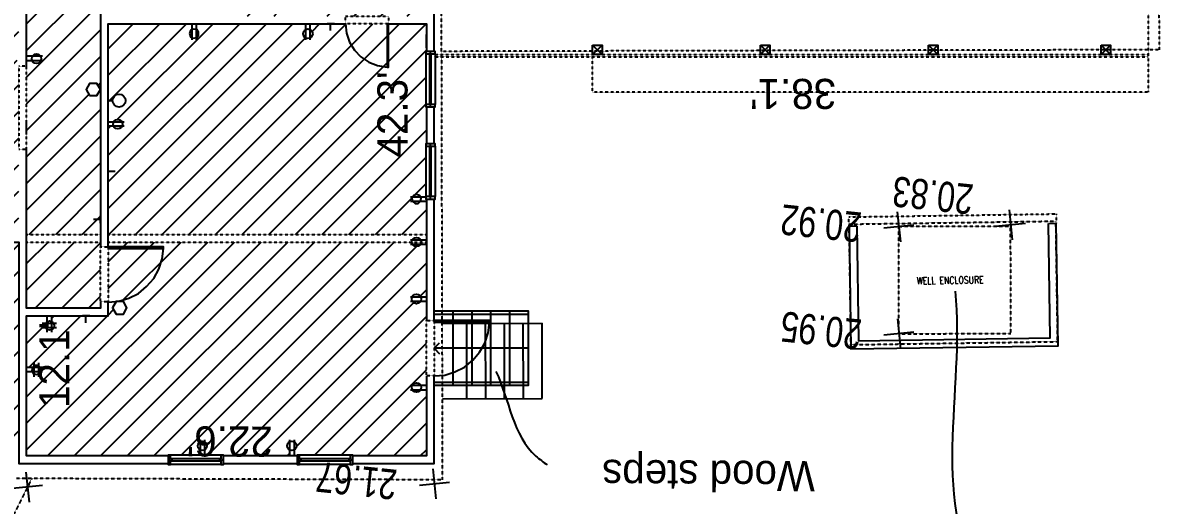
# Model space of a CAD drawing. Header units: inches. Extents: x -625442 to 34963, y -27993 to 66986.
# Drawn here: x 2734 to 3458, y 12815 to 13123 of the extents above; entities that cross this region are included whole.
import ezdxf
from ezdxf.enums import TextEntityAlignment as Align

# ---------------------------------------------------------------- set-up
doc = ezdxf.new("R2010")
doc.units = ezdxf.units.IN
doc.header["$LTSCALE"] = 0.5
doc.header["$MEASUREMENT"] = 0
doc.linetypes.add('DASHED2', pattern=[0.375, 0.25, -0.125])
doc.linetypes.add('HIDDEN2', pattern=[0.1875, 0.125, -0.0625])
for name, color, linetype in [('0-TEXT', 30, 'Continuous'), ('A-ANNO-TEXT', 30, 'Continuous'), ('BUILDING', 253, 'DASHED2'), ('BUILDING OH', 80, 'HIDDEN2'), ('EDGE OF CONCRETE', 253, 'DASHED2'), ('EDGE OF PAVEMENT', 253, 'DASHED2'), ('P-ABOVE', 201, 'HIDDEN2'), ('P-BELOW-LIGHT', 143, 'Continuous'), ('P-BELOW-MED', 145, 'Continuous'), ('P-DOOR', 51, 'Continuous'), ('P-FURNITURE', 201, 'Continuous'), ('P-RAILING', 60, 'Continuous'), ('P-WALL', 90, 'Continuous'), ('P-WINDOW', 213, 'Continuous'), ('SPOT ELEVATION TEXT', 252, 'Continuous'), ('TEXT', 7, 'Continuous'), ('WOOD DECK', 37, 'Continuous')]:
    doc.layers.add(name, color=color, linetype=linetype)
doc.styles.add('BLDG', font='IC-Romans.shx', dxfattribs={"width": 0.8})
doc.styles.add('sapa notes', font='romans.shx', dxfattribs={"width": 0.8})
doc.styles.add('TXT', font='IC-Romans.shx')
doc.dimstyles.new('20 SCALE', dxfattribs={"dimtxt": 1.6, "dimasz": 2, "dimexe": 0.18, "dimexo": 0.0625, "dimgap": 0.04, "dimtad": 0, "dimdec": 1, "dimzin": 0, "dimdsep": 46, "dimtxsty": 'BLDG', "dimcen": 0.09, "dimaunit": 1, "dimadec": 4, "dimazin": 0, "dimtfac": 1, "dimtdec": 1, "dimtofl": 0, "dimtmove": 2, "dimatfit": 3, "dimfxl": 1, "dimtolj": 1, "dimtzin": 0, "dimarcsym": 0})

# ---------------------------------------------------------------- blocks, each defined once
blk = doc.blocks.new('SPT10')
at = {"color": 0, "linetype": 'Continuous'}
for p, q in [((-0.354, -0.354), (0.354, 0.354)), ((0.354, -0.354), (-0.354, 0.354))]:
    blk.add_line(p, q, dxfattribs=at)

msp = doc.modelspace()

# ---------------------------------------------------------------- hatches: boundary and pattern name
at = {"layer": 'P-FURNITURE'}
h = msp.add_hatch(dxfattribs=at)
h.set_pattern_fill('ANSI31', color=256, scale=96)
h.paths.add_polyline_path([(2723.16763, 13102.72532), (2724.92841, 13103.31224), (2726.88482, 13102.72532), (2727.42826, 13101.74711), (2731.18892, 13101.74711), (2731.18892, 13153.39638), (2707.90762, 13153.39638), (2707.90762, 13149.94005), (2709.27711, 13148.11406), (2709.27711, 13146.15765), (2707.90762, 13144.33167), (2707.90762, 13144.55695), (2705.95121, 13144.20124), (2704.19044, 13145.37509), (2703.60352, 13147.13586), (2704.19044, 13149.09227), (2705.16865, 13149.63572), (2705.16865, 13153.39638), (2608.32628, 13153.39638), (2608.32628, 13149.66838, -0.275281251), (2609.85371, 13147.1043, -1), (2604.022, 13147.1043, -0.279241415), (2605.5873, 13149.68853), (2605.5873, 13153.39638), (2594.04447, 13153.39638), (2549.04701, 13153.39638), (2549.04701, 13136.76688), (2500.13672, 13136.76688), (2500.13672, 13153.39638), (2453.9654, 13153.39638), (2453.9654, 13113.28994), (2457.68557, 13113.28994, -0.768550185), (2463.29885, 13111.79512, -0.776925803), (2457.65479, 13110.35532), (2453.9654, 13110.35532), (2453.9654, 13090.20428), (2462.9649, 13085.90018), (2453.9654, 13081.79171), (2453.9654, 13038.9463), (2457.68557, 13038.9463, -0.768550185), (2463.29885, 13037.45148, -0.776925803), (2457.65479, 13036.01168), (2453.9654, 13036.01168), (2453.9654, 13017.23013), (2459.83464, 13016.64321), (2465.50823, 13014.29551), (2470.20362, 13010.77397), (2474.11644, 13006.27423), (2476.46414, 13000.79627), (2477.63798, 12994.92704), (2477.63798, 12993.75319), (2453.9654, 12993.75319), (2453.9654, 12987.88396), (2488.00697, 12987.88396), (2488.00697, 12991.60114), (2486.63748, 12993.16627), (2486.63748, 12995.12268), (2488.00697, 12996.68781), (2489.96338, 12997.07909), (2491.72415, 12995.90525), (2492.31107, 12994.14448), (2491.72415, 12992.18806), (2490.74594, 12991.64462), (2490.74594, 12987.88396), (2513.8316, 12987.88396), (2549.04701, 12987.88396), (2565.48086, 12987.88396), (2565.48086, 12991.60412, -0.268774043), (2563.97001, 12994.21173, -1), (2569.98136, 12994.21173, -0.274405067), (2568.41548, 12991.57334), (2568.41548, 12987.88396), (2607.73935, 12987.88396), (2607.73935, 12988.27524), (2609.30448, 12988.27524), (2623.97757, 12988.27524), (2623.97757, 12989.64473), (2617.13013, 12996.49217), (2623.97757, 13003.33961), (2630.62937, 12996.49217), (2623.97757, 12989.64473), (2623.97757, 12988.27524), (2676.80068, 12988.27524), (2678.36581, 12988.27524), (2678.36581, 12987.88396), (2680.90915, 12987.88396), (2680.90915, 12991.60412, -0.268774043), (2679.39829, 12994.21173, -1), (2685.40964, 12994.21173, -0.274405067), (2683.84376, 12991.57334), (2683.84376, 12987.88396), (2731.18892, 12987.88396), (2731.18892, 13042.2722), (2731.18892, 13095.09531), (2731.18892, 13099.00813), (2727.47174, 13099.00813), (2726.10225, 13097.63865), (2723.9502, 13097.63865), (2722.38507, 13099.00813), (2721.99379, 13100.96455)])
h.paths.add_polyline_path([(2783.22947, 13158.28741), (2776.77331, 13158.87433), (2770.70844, 13161.02638), (2765.23048, 13164.35228), (2760.5351, 13168.85203), (2757.01355, 13174.13434), (2754.66586, 13180.19921), (2753.68766, 13186.45973), (2753.68766, 13187.63358), (2783.22947, 13187.63358), (2783.22947, 13202.30667), (2736.07995, 13202.30667), (2736.07995, 13101.35583), (2739.80011, 13101.35583, -0.768550185), (2745.4134, 13099.86101, -0.776925803), (2739.76933, 13098.42121), (2736.07995, 13098.42121), (2736.07995, 13095.09531), (2736.07995, 13042.2722), (2736.07995, 12987.88396), (2783.22947, 12987.88396), (2783.22947, 13080.22658), (2780.88178, 13076.31376), (2776.18639, 13076.31376), (2774.03434, 13080.22658), (2776.18639, 13084.13941), (2780.88178, 13084.13941), (2783.22947, 13080.22658)])
h.paths.add_polyline_path([(2866.37696, 13184.69896), (2866.37696, 13219.1318), (2788.1205, 13219.1318), (2788.1205, 13187.63358), (2788.1205, 13158.28741), (2788.1205, 13149.67919), (2792.62025, 13149.67919), (2795.16358, 13152.41817), (2818.0536, 13152.41817), (2820.79257, 13149.67919), (2832.53104, 13149.67919), (2835.27002, 13152.41817), (2857.18183, 13152.41817), (2863.63798, 13148.70099), (2866.37696, 13148.70099)])
edge = h.paths.add_edge_path(flags=16)
edge.add_ellipse((2810.52141, 13200.29836), major_axis=(0, -8.55704), ratio=0.864280795, start_angle=242.39798031, end_angle=477.60202131, ccw=False)
edge.add_line((2803.96768, 13204.26373), (2804.94564, 13206.80641))
edge.add_line((2804.94564, 13206.80641), (2805.7282, 13208.95846))
edge.add_line((2805.7282, 13208.95846), (2806.29734, 13211.23502))
edge.add_line((2806.29734, 13211.23502), (2804.16307, 13211.5018))
edge.add_line((2804.16307, 13211.5018), (2803.18487, 13212.08872))
edge.add_line((2803.18487, 13212.08872), (2802.79359, 13213.26257))
edge.add_line((2802.79359, 13213.26257), (2802.79359, 13216.19719))
edge.add_line((2802.79359, 13216.19719), (2803.18487, 13216.97975))
edge.add_line((2803.18487, 13216.97975), (2803.96743, 13217.17539))
edge.add_line((2803.96743, 13217.17539), (2817.07539, 13217.17539))
edge.add_line((2817.07539, 13217.17539), (2817.85795, 13216.97975))
edge.add_line((2817.85795, 13216.97975), (2818.24924, 13216.19719))
edge.add_line((2818.24924, 13216.19719), (2818.24924, 13213.26257))
edge.add_line((2818.24924, 13213.26257), (2817.85795, 13212.08872))
edge.add_line((2817.85795, 13212.08872), (2816.87975, 13211.5018))
edge.add_line((2816.87975, 13211.5018), (2814.74548, 13211.23502))
edge.add_line((2814.74548, 13211.23502), (2815.31462, 13208.95846))
edge.add_line((2815.31462, 13208.95846), (2816.09718, 13206.80641))
edge.add_line((2816.09718, 13206.80641), (2817.07514, 13204.26372))
h.paths.add_polyline_path([(2812.96693, 13194.08974), (2811.79308, 13193.69845), (2810.42359, 13193.50281), (2809.24974, 13193.69845), (2808.0759, 13194.08974), (2806.31513, 13195.65487), (2805.14128, 13197.80692), (2804.75, 13200.74154), (2805.53256, 13203.87179), (2807.09769, 13205.82821), (2809.24974, 13207.00205), (2809.83667, 13207.00205), (2810.42359, 13207.00205), (2811.20615, 13207.00205), (2811.79308, 13207.00205), (2813.94513, 13205.82821), (2815.51026, 13203.87179), (2816.29282, 13200.74154), (2815.90154, 13197.80692), (2814.7277, 13195.65487)], flags=0)
h.paths.add_polyline_path([(2812.96693, 13194.28538), (2811.79308, 13193.8941), (2810.42359, 13193.69845), (2809.24974, 13193.8941), (2808.0759, 13194.28538), (2806.51077, 13195.65487), (2805.53256, 13197.41564), (2805.14128, 13199.76333), (2805.33692, 13202.30667), (2806.31513, 13204.45872), (2807.48897, 13205.63256), (2808.85846, 13206.41513), (2809.0541, 13206.41513), (2809.44538, 13206.61077), (2809.83667, 13206.61077), (2810.42359, 13206.61077), (2811.01051, 13206.61077), (2811.59744, 13206.61077), (2813.35821, 13205.82821), (2814.7277, 13204.45872), (2815.7059, 13202.30667), (2815.90154, 13199.76333), (2815.51026, 13197.41564), (2814.53205, 13195.65487)], flags=0)
h.paths.add_polyline_path([(2813.35821, 13208.1759), (2813.16257, 13208.37154), (2813.35821, 13208.76282), (2813.55385, 13208.37154)], flags=0)
h.paths.add_polyline_path([(2807.68461, 13208.1759), (2807.48897, 13208.37154), (2807.68461, 13208.76282), (2807.88026, 13208.37154)], flags=0)
h.paths.add_polyline_path([(2810.42359, 13213.65385), (2809.56047, 13214.22927), (2809.83667, 13214.43642), (2809.83667, 13214.8277), (2810.42359, 13215.21898), (2811.20615, 13214.8277), (2811.20615, 13214.04513)], flags=0)
h.paths.add_polyline_path([(2990.41345, 13102.92096), (2990.41345, 13104.48609), (2990.80474, 13104.48609), (2990.80474, 13122.09379), (2966.74087, 13122.09379), (2966.74087, 13094.50839), (2965.76267, 13094.50839), (2959.69779, 13095.48659), (2954.21984, 13097.63865), (2949.13317, 13100.96455), (2945.02471, 13105.26865), (2941.89445, 13110.35532), (2939.93804, 13116.02892), (2939.35111, 13122.09379), (2916.85238, 13122.09379), (2916.85238, 13118.37363, -0.268774043), (2918.36324, 13115.76602, -1), (2912.35188, 13115.76602, -0.274405067), (2913.91776, 13118.40441), (2913.91776, 13122.09379), (2844.26951, 13122.09379), (2844.26951, 13118.63746), (2845.639, 13116.81148), (2845.639, 13114.85507), (2844.26951, 13113.02908), (2844.26951, 13113.25437), (2842.3131, 13112.89866), (2840.55233, 13113.87686), (2839.9654, 13115.83327), (2840.55233, 13117.78969), (2841.53053, 13118.33313), (2841.53053, 13122.09379), (2788.1205, 13122.09379), (2788.1205, 13072.98786), (2790.84484, 13072.98786, -1.018689841), (2799.14301, 13073.14153, -0.981653061), (2790.84484, 13072.98786), (2788.1205, 13072.98786), (2788.1205, 13059.48862), (2791.56088, 13059.48862, -0.787554824), (2797.14945, 13058.14122, -0.780748441), (2791.58397, 13056.74965), (2788.1205, 13056.74965), (2788.1205, 12987.88396), (2990.80474, 12987.88396), (2990.80474, 13009.0132), (2987.08755, 13009.0132), (2985.52242, 13007.64372), (2983.56601, 13007.64372), (2982.00088, 13009.0132), (2981.6096, 13010.96961), (2982.78345, 13012.73039), (2984.54422, 13013.31731), (2986.50063, 13012.73039), (2987.04408, 13011.75218), (2990.41345, 13011.75218), (2990.41345, 13011.94782), (2990.41345, 13044.03297), (2990.41345, 13045.5981), (2990.80474, 13045.5981), (2990.80474, 13069.27068), (2990.41345, 13069.27068), (2990.41345, 13070.64017)])
h.paths.add_polyline_path([(2990.80474, 12945.23419), (2987.08457, 12945.23419, -0.768550185), (2981.47129, 12946.72901, -0.776925803), (2987.11535, 12948.1688), (2990.80474, 12948.1688), (2990.80474, 12981.62344), (2987.07674, 12981.62344, -0.775629861), (2981.59687, 12982.99293), (2788.1205, 12982.99293), (2788.1205, 12980.05831), (2823.33591, 12980.05831), (2823.33591, 12978.88447), (2822.55334, 12972.23267), (2820.40129, 12965.77651), (2817.07539, 12959.71163), (2812.57564, 12954.62496), (2807.29333, 12950.32086), (2801.22846, 12947.1906), (2794.7723, 12945.42983), (2793.3409, 12945.26143), (2793.20717, 12945.03855), (2797.90256, 12945.03855), (2800.05461, 12941.12572), (2797.90256, 12937.01726), (2793.20717, 12937.01726), (2790.85947, 12941.12572), (2793.3409, 12945.26143), (2788.1205, 12944.64726), (2788.1205, 12936.03905), (2752.12253, 12936.03905), (2752.12253, 12932.35702, -0.276226178), (2753.66214, 12929.78279, -1), (2747.81842, 12929.78279, -0.258184749), (2749.18791, 12932.25815), (2749.18791, 12936.03905), (2736.07995, 12936.03905), (2736.07995, 12902.9757), (2739.79713, 12902.9757), (2741.36226, 12904.34519), (2743.70996, 12904.34519), (2743.70996, 12904.00281), (2744.8838, 12902.9757), (2745.27509, 12901.01929), (2744.29688, 12899.25851), (2742.34047, 12898.67159), (2740.38406, 12899.25851), (2739.84061, 12900.23672), (2736.07995, 12900.23672), (2736.07995, 12846.82669), (2826.27052, 12846.82669), (2826.27052, 12847.21797), (2827.83565, 12847.21797), (2846.6172, 12847.21797), (2846.6172, 12850.55468, -0.275281251), (2845.08977, 12853.11876, -1), (2850.92148, 12853.11876, -0.279241415), (2849.35618, 12850.53453), (2849.35618, 12847.21797), (2859.9208, 12847.21797), (2861.48593, 12847.21797), (2861.48593, 12846.82669), (2903.54878, 12846.82669), (2903.54878, 12850.54685, -0.268774043), (2902.03792, 12853.15445, -1), (2908.04928, 12853.15445, -0.274405067), (2906.4834, 12850.51607), (2906.4834, 12846.82669), (2908.43981, 12846.82669), (2908.43981, 12847.21797), (2910.00494, 12847.21797), (2942.28573, 12847.21797), (2943.85086, 12847.21797), (2943.85086, 12846.82669), (2990.80474, 12846.82669), (2990.80474, 12888.88953), (2987.08457, 12888.88953, -0.768550185), (2981.47129, 12890.38435, -0.776925803), (2987.11535, 12891.82415), (2990.80474, 12891.82415), (2990.80474, 12897.69339), (2990.80474, 12933.10443)])
h.paths.add_polyline_path([(2783.22947, 12980.05831), (2783.22947, 12982.99293), (2736.07995, 12982.99293), (2736.07995, 12940.93008), (2783.22947, 12940.93008), (2783.22947, 12944.8429)], flags=17)
h.paths.add_polyline_path([(2910.59186, 13219.1318), (2871.26799, 13219.1318), (2871.26799, 13184.69896), (2883.00646, 13184.69896), (2883.00646, 13179.80793), (2871.26799, 13179.80793), (2871.26799, 13126.98482), (2884.76723, 13126.98482), (2885.74544, 13129.18578), (2885.74544, 13129.91944), (2885.54979, 13129.91944), (2885.54979, 13130.11508), (2884.57159, 13129.91944), (2884.57159, 13130.31072), (2885.54979, 13130.11508), (2885.54979, 13130.31072), (2885.94108, 13130.31072), (2886.33236, 13130.31072), (2886.33236, 13130.11508), (2887.31056, 13130.31072), (2887.31056, 13129.91944), (2886.33236, 13130.11508), (2886.33236, 13129.91944), (2886.13672, 13128.74559), (2886.33236, 13128.74559), (2886.91928, 13126.98482), (2889.65826, 13126.98482), (2889.65826, 13133.07332, -9.864532552), (2891.61467, 13133.0497), (2891.61467, 13126.98482), (2894.94057, 13126.98482), (2895.72313, 13129.33251), (2895.72313, 13129.91944), (2895.52749, 13129.91944), (2895.52749, 13130.11508), (2894.54929, 13129.91944), (2894.54929, 13130.31072), (2895.52749, 13130.11508), (2895.52749, 13130.31072), (2895.91878, 13130.31072), (2896.31006, 13130.31072), (2896.31006, 13130.11508), (2897.28826, 13130.31072), (2897.28826, 13129.91944), (2896.31006, 13130.11508), (2896.31006, 13129.91944), (2896.11442, 13129.91944), (2896.11442, 13128.74559), (2896.31006, 13128.74559), (2896.89698, 13126.98482), (2910.59186, 13126.98482)])
h.paths.add_polyline_path([(2990.80474, 13219.1318), (2962.63241, 13219.1318), (2962.63241, 13215.67548), (2964.0019, 13213.84949), (2964.0019, 13211.89308), (2962.63241, 13210.0671), (2962.63241, 13210.29238), (2960.676, 13209.93667), (2958.91523, 13210.91488), (2958.3283, 13212.87129), (2958.91523, 13214.8277), (2959.89343, 13215.37115), (2959.89343, 13219.1318), (2915.48289, 13219.1318), (2915.48289, 13126.98482), (2939.35111, 13126.98482), (2966.74087, 13126.98482), (2990.80474, 13126.98482)])
h.paths.add_polyline_path([(2470.20362, 13010.77397), (2465.50823, 13014.29551), (2459.83464, 13016.64321), (2453.9654, 13017.23013), (2453.9654, 12994.92704), (2477.63798, 12994.92704), (2476.46414, 13000.79627), (2474.11644, 13006.27423)], flags=17)
h.paths.add_polyline_path([(2820.40129, 12965.77651), (2822.55334, 12972.23267), (2823.33591, 12978.88447), (2788.1205, 12978.88447), (2788.1205, 12944.64726), (2793.3409, 12945.26143), (2794.7723, 12945.42983), (2801.22846, 12947.1906), (2807.29333, 12950.32086), (2812.57564, 12954.62496), (2817.07539, 12959.71163)], flags=17)
h.paths.add_polyline_path([(2965.76267, 13122.09379), (2939.35111, 13122.09379), (2939.93804, 13116.02892), (2941.89445, 13110.35532), (2945.02471, 13105.26865), (2949.13317, 13100.96455), (2954.21984, 13097.63865), (2959.69779, 13095.48659), (2965.76267, 13094.50839)], flags=17)
h.paths.add_polyline_path([(2783.22947, 13186.45973), (2753.68766, 13186.45973), (2754.66586, 13180.19921), (2757.01355, 13174.13434), (2760.5351, 13168.85203), (2765.23048, 13164.35228), (2770.70844, 13161.02638), (2776.77331, 13158.87433), (2783.22947, 13158.28741)], flags=17)
h.paths.add_polyline_path([(2731.18892, 12982.99293), (2678.36581, 12982.99293), (2678.36581, 12982.40601), (2676.80068, 12982.40601), (2609.30448, 12982.40601), (2607.73935, 12982.40601), (2607.73935, 12982.99293), (2549.04701, 12982.99293), (2548.46008, 12976.14549), (2546.50367, 12969.68933), (2543.37341, 12963.62446), (2539.06931, 12958.34214), (2533.98264, 12954.03804), (2528.1134, 12950.71214), (2521.65724, 12948.56009), (2515.00545, 12947.58188), (2513.8316, 12947.58188), (2513.8316, 12982.99293), (2379.62177, 12982.99293), (2379.62177, 12982.40601), (2378.05664, 12982.40601), (2345.77585, 12982.40601), (2344.21072, 12982.40601), (2344.21072, 12982.99293), (2277.69272, 12982.99293), (2277.69272, 12982.40601), (2276.12759, 12982.40601), (2244.04244, 12982.40601), (2242.47732, 12982.40601), (2242.47732, 12982.99293), (2220.31563, 12982.99293), (2220.31563, 12981.99293), (2220.31563, 12845.93566), (2420.66495, 12845.93566), (2424.66495, 12845.93566), (2424.66495, 12841.93566), (2522.83961, 12841.93566), (2522.83961, 12845.93566), (2526.83961, 12845.93566), (2731.18892, 12845.93566)])
h.paths.add_polyline_path([(2546.50367, 12969.68933), (2548.46008, 12976.14549), (2549.04701, 12982.99293), (2515.00545, 12982.99293), (2515.00545, 12947.58188), (2521.65724, 12948.56009), (2528.1134, 12950.71214), (2533.98264, 12954.03804), (2539.06931, 12958.34214), (2543.37341, 12963.62446)], flags=17)

# ---------------------------------------------------------------- linework, layer by layer
at = {"layer": 'A-ANNO-TEXT'}
for points in [[(2995.69576, 12915.39891), (2999.21731, 12918.72481)], [(3055.69576, 12915.39891), (2995.69576, 12915.39891), (2999.21731, 12911.87737)]]:
    msp.add_lwpolyline(points, dxfattribs=at)
at = {"layer": 'BUILDING'}
for points in [[(3001.1339, 12831.49608), (2999.98585, 13339.33563)], [(3260.15988, 12994.39386), (3391.83393, 12996.35271)], [(3261.30227, 12917.60236), (3260.15988, 12994.39386)], [(3392.97632, 12919.5612), (3391.83393, 12996.35271)], [(3261.30227, 12917.60236), (3392.97632, 12919.5612)], [(3001.1339, 12831.49608), (2729.72138, 12832.34461)]]:
    msp.add_lwpolyline(points, dxfattribs=at)
at = {"layer": 'BUILDING OH'}
msp.add_lwpolyline([(2999.98585, 13339.33563), (2998.58452, 13452.74535), (3454.67009, 13455.07664), (3457.69594, 13105.54428), (3000.51671, 13104.51076)], dxfattribs=at)
at = {"layer": 'EDGE OF CONCRETE'}
for points in [[(3363.00463, 12992.89849), (3291.79364, 12992.8096)], [(3291.8788, 12924.59269), (3291.79364, 12992.8096)], [(3363.08979, 12924.68158), (3363.00463, 12992.89849)], [(3291.8788, 12924.59269), (3363.08979, 12924.68158)]]:
    msp.add_lwpolyline(points, dxfattribs=at)
at = {"layer": 'EDGE OF PAVEMENT'}
msp.add_lwpolyline([(2739.38974, 12832.31439), (2714.96284, 12783.51617), (2664.73719, 12764.73019, 0.056354148), (2521.1017, 12707.51551), (2421.84117, 12707.12884)], format="xyb", dxfattribs=at)
at = {"layer": 'P-ABOVE'}
for p, q in [((2995.69576, 13100.97291), (3450.69576, 13100.97291)), ((2996.28269, 13102.47291), (3450.69576, 13102.47291))]:
    msp.add_line(p, q, dxfattribs=at)
for points in [[(2989.69576, 13338.47291), (2989.69576, 13474.47291), (3450.69576, 13474.47291), (3450.69576, 13078.47291), (3096.69576, 13078.47291), (3096.69576, 13100.97291)], [(3260.06073, 12992.99311), (3259.97148, 12998.99244), (3391.95688, 13000.95592), (3392.04613, 12994.95659)], [(2736.07995, 12987.88396), (2783.22947, 12987.88396)], [(2736.07995, 12982.99293), (2783.22947, 12982.99293)], [(2788.1205, 12987.88396), (2990.80474, 12987.88396)], [(2788.1205, 12982.99293), (2990.80474, 12982.99293)]]:
    msp.add_lwpolyline(points, dxfattribs=at)
for points in [[(2939.35111, 13122.09379), (2939.35111, 13126.98482), (2966.74087, 13126.98482), (2966.74087, 13122.09379)], [(2736.07995, 13042.2722), (2736.07995, 13095.09531), (2731.18892, 13095.09531), (2731.18892, 13042.2722)], [(2788.1205, 12944.8429), (2783.22947, 12944.8429), (2783.22947, 12980.05831), (2788.1205, 12980.05831)], [(2995.69576, 12897.69339), (2990.80474, 12897.69339), (2990.80474, 12933.10443), (2995.69576, 12933.10443)]]:
    msp.add_lwpolyline(points, close=True, dxfattribs=at)
at = {"layer": 'P-BELOW-LIGHT'}
for points in [[(2841.53053, 13111.92045), (2841.53053, 13122.09379)], [(2844.26951, 13111.92045), (2844.26951, 13122.09379)], [(2913.91776, 13111.92045), (2913.91776, 13122.09379)], [(2916.85238, 13111.92045), (2916.85238, 13122.09379)], [(2932.30803, 13122.09379), (2927.61264, 13122.09379)], [(2929.7647, 13117.78969), (2929.7647, 13122.09379)], [(2990.80474, 13106.83378), (2990.80474, 13115.24635)], [(2746.25329, 13101.35583), (2736.07995, 13101.35583)], [(2746.25329, 13098.42121), (2736.07995, 13098.42121)], [(2990.41345, 13102.92096), (2992.76115, 13102.92096), (2992.76115, 13102.13839), (2993.93499, 13102.13839), (2993.93499, 13102.92096), (2996.28269, 13102.92096), (2996.28269, 13104.48609), (2990.41345, 13104.48609), (2990.41345, 13102.92096), (2990.41345, 13070.64017)], [(2992.76115, 13103.70352), (2993.93499, 13103.70352)], [(2996.28269, 13102.92096), (2996.28269, 13070.64017)], [(2788.1205, 13070.44453), (2788.1205, 13075.33556)], [(2790.85947, 13072.98786), (2788.1205, 13072.98786)], [(2993.93499, 13069.8576), (2992.76115, 13069.8576)], [(2736.07995, 13051.46733), (2736.07995, 13059.8799)], [(2798.29384, 13059.48862), (2788.1205, 13059.48862)], [(2798.29384, 13056.74965), (2788.1205, 13056.74965)], [(2990.41345, 13044.03297), (2992.76115, 13044.03297), (2992.76115, 13043.44605), (2993.93499, 13043.44605), (2993.93499, 13044.03297), (2996.28269, 13044.03297), (2996.28269, 13045.5981), (2990.41345, 13045.5981), (2990.41345, 13044.03297), (2990.41345, 13011.94782)], [(2992.76115, 13044.81553), (2993.93499, 13044.81553)], [(2996.28269, 13044.03297), (2996.28269, 13011.94782)], [(2788.1205, 13025.44706), (2788.1205, 13030.14245)], [(2792.4246, 13027.9904), (2788.1205, 13027.9904)], [(2980.6314, 13011.75218), (2990.80474, 13011.75218)], [(2980.6314, 13009.0132), (2990.80474, 13009.0132)], [(2993.93499, 13011.16526), (2992.76115, 13011.16526)], [(2778.72972, 12997.66602), (2783.22947, 12997.66602)], [(2783.22947, 12995.12268), (2783.22947, 12999.81807)], [(2980.6314, 12984.36242), (2990.80474, 12984.36242)], [(2980.6314, 12981.62344), (2990.80474, 12981.62344)], [(2980.6314, 12948.1688), (2990.80474, 12948.1688)], [(2980.6314, 12945.23419), (2990.80474, 12945.23419)], [(2749.18791, 12925.67007), (2749.18791, 12936.03905)], [(2752.12253, 12925.67007), (2752.12253, 12936.03905)], [(2776.38203, 12936.03905), (2771.68664, 12936.03905)], [(2773.83869, 12931.53931), (2773.83869, 12936.03905)], [(2755.25278, 12931.14802), (2746.05765, 12931.14802)], [(2755.25278, 12928.40905), (2746.05765, 12928.40905)], [(2746.25329, 12902.9757), (2736.07995, 12902.9757)], [(2740.77534, 12906.10596), (2740.77534, 12897.10646)], [(2743.70996, 12906.10596), (2743.70996, 12897.10646)], [(2746.25329, 12900.23672), (2736.07995, 12900.23672)], [(2980.6314, 12891.82415), (2990.80474, 12891.82415)], [(2980.6314, 12888.88953), (2990.80474, 12888.88953)], [(2846.6172, 12857.00003), (2846.6172, 12846.82669)], [(2849.35618, 12857.00003), (2849.35618, 12846.82669)], [(2903.54878, 12857.00003), (2903.54878, 12846.82669)], [(2906.4834, 12857.00003), (2906.4834, 12846.82669)], [(2827.05309, 12843.69643), (2827.05309, 12844.87027)], [(2859.9208, 12847.21797), (2859.9208, 12844.87027), (2859.13824, 12844.87027), (2859.13824, 12843.69643), (2859.9208, 12843.69643), (2859.9208, 12841.34873), (2861.48593, 12841.34873), (2861.48593, 12847.21797), (2859.9208, 12847.21797), (2827.83565, 12847.21797)], [(2860.70337, 12844.87027), (2860.70337, 12843.69643)], [(2909.22237, 12843.69643), (2909.22237, 12844.87027)], [(2942.28573, 12847.21797), (2942.28573, 12844.87027), (2941.50316, 12844.87027), (2941.50316, 12843.69643), (2942.28573, 12843.69643), (2942.28573, 12841.34873), (2943.85086, 12841.34873), (2943.85086, 12847.21797), (2942.28573, 12847.21797), (2910.00494, 12847.21797)], [(2943.06829, 12844.87027), (2943.06829, 12843.69643)], [(2859.9208, 12841.34873), (2827.83565, 12841.34873)], [(2942.28573, 12841.34873), (2910.00494, 12841.34873)]]:
    msp.add_lwpolyline(points, dxfattribs=at)
for points in [[(2839.9654, 13115.83327), (2840.55233, 13113.87686), (2842.3131, 13112.89866), (2844.46515, 13113.28994), (2845.639, 13114.85507), (2845.639, 13116.81148), (2844.46515, 13118.37661), (2842.3131, 13118.76789), (2840.55233, 13117.78969)], [(2776.18639, 13076.31376), (2780.88178, 13076.31376), (2783.22947, 13080.22658), (2780.88178, 13084.13941), (2776.18639, 13084.13941), (2774.03434, 13080.22658)], [(2992.76115, 13070.64017), (2990.41345, 13070.64017), (2990.41345, 13069.27068), (2996.28269, 13069.27068), (2996.28269, 13070.64017), (2993.93499, 13070.64017), (2993.93499, 13071.42273), (2992.76115, 13071.42273)], [(2984.54422, 13013.31731), (2982.78345, 13012.73039), (2981.6096, 13010.96961), (2982.00088, 13009.0132), (2983.56601, 13007.64372), (2985.52242, 13007.64372), (2987.08755, 13009.0132), (2987.47884, 13010.96961), (2986.50063, 13012.73039)], [(2992.76115, 13011.94782), (2990.41345, 13011.94782), (2990.41345, 13010.38269), (2996.28269, 13010.38269), (2996.28269, 13011.94782), (2993.93499, 13011.94782), (2993.93499, 13012.73039), (2992.76115, 13012.73039)], [(2793.20717, 12937.01726), (2797.90256, 12937.01726), (2800.05461, 12941.12572), (2797.90256, 12945.03855), (2793.20717, 12945.03855), (2790.85947, 12941.12572)], [(2742.34047, 12898.67159), (2744.29688, 12899.25851), (2745.27509, 12901.01929), (2744.8838, 12902.9757), (2743.31867, 12904.34519), (2741.36226, 12904.34519), (2739.79713, 12902.9757), (2739.40585, 12901.01929), (2740.38406, 12899.25851)], [(2827.83565, 12844.87027), (2827.83565, 12847.21797), (2826.27052, 12847.21797), (2826.27052, 12841.34873), (2827.83565, 12841.34873), (2827.83565, 12843.69643), (2828.61822, 12843.69643), (2828.61822, 12844.87027)], [(2910.00494, 12844.87027), (2910.00494, 12847.21797), (2908.43981, 12847.21797), (2908.43981, 12841.34873), (2910.00494, 12841.34873), (2910.00494, 12843.69643), (2910.7875, 12843.69643), (2910.7875, 12844.87027)]]:
    msp.add_lwpolyline(points, close=True, dxfattribs=at)
for centre, radius in [((2915.35756, 13115.76602), 3.00568), ((2742.40772, 13099.86101), 3.00568), ((2794.9925, 13073.14153), 4.15051), ((2794.19274, 13058.14122), 2.95672), ((2984.51266, 12983.01186), 2.91586), ((2984.47697, 12946.72901), 3.00568), ((2750.74028, 12929.78279), 2.92186), ((2984.47697, 12890.38435), 3.00568), ((2848.00563, 12853.11876), 2.91586), ((2905.0436, 12853.15445), 3.00568)]:
    msp.add_circle(centre, radius, dxfattribs=at)
at = {"layer": 'P-BELOW-MED'}
for p, q in [((3096.69576, 13108.47291), (3102.69576, 13102.47291)), ((3102.69576, 13108.47291), (3096.69576, 13102.47291)), ((3203.69576, 13108.47291), (3209.69576, 13102.47291)), ((3209.69576, 13108.47291), (3203.69576, 13102.47291)), ((3310.69576, 13108.47291), (3316.69576, 13102.47291)), ((3316.69576, 13108.47291), (3310.69576, 13102.47291)), ((3420.69576, 13108.47291), (3426.69576, 13102.47291)), ((3426.69576, 13108.47291), (3420.69576, 13102.47291))]:
    msp.add_line(p, q, dxfattribs=at)
for points in [[(2995.69576, 12939.10443), (3007.69576, 12939.10443), (3007.69576, 12891.69339), (2995.69576, 12891.69339)], [(3007.69576, 12939.10443), (3019.69576, 12939.10443), (3019.69576, 12891.69339), (3007.69576, 12891.69339)], [(3019.69576, 12939.10443), (3031.69576, 12939.10443), (3031.69576, 12891.69339), (3019.69576, 12891.69339)], [(3031.69576, 12939.10443), (3043.69576, 12939.10443), (3043.69576, 12891.69339), (3031.69576, 12891.69339)], [(3043.69576, 12939.10443), (3055.69576, 12939.10443), (3055.69576, 12891.69339), (3043.69576, 12891.69339)]]:
    msp.add_lwpolyline(points, dxfattribs=at)
at = {"layer": 'P-DOOR'}
for points in [[(2939.35111, 13122.09379), (2939.93804, 13116.02892), (2941.89445, 13110.35532), (2945.02471, 13105.26865), (2949.13317, 13100.96455), (2954.21984, 13097.63865), (2959.69779, 13095.48659), (2965.76267, 13094.50839)], [(2788.1205, 12944.64726), (2794.7723, 12945.42983), (2801.22846, 12947.1906), (2807.29333, 12950.32086), (2812.57564, 12954.62496), (2817.07539, 12959.71163), (2820.40129, 12965.77651), (2822.55334, 12972.23267), (2823.33591, 12978.88447)], [(2995.69576, 12897.69339), (3002.54321, 12898.28031), (3008.99936, 12900.23672), (3015.06424, 12903.36698), (3020.34655, 12907.67108), (3024.65066, 12912.75775), (3027.97656, 12918.62699), (3030.12861, 12925.08315), (3031.10681, 12931.93059)]]:
    msp.add_lwpolyline(points, dxfattribs=at)
for points in [[(2965.76267, 13122.09379), (2965.76267, 13094.50839), (2966.74087, 13094.50839), (2966.74087, 13122.09379)], [(2788.1205, 12978.88447), (2823.33591, 12978.88447), (2823.33591, 12980.05831), (2788.1205, 12980.05831)], [(2995.69576, 12931.93059), (3031.10681, 12931.93059), (3031.10681, 12933.10443), (2995.69576, 12933.10443)]]:
    msp.add_lwpolyline(points, close=True, dxfattribs=at)
at = {"layer": 'P-RAILING'}
for p, q in [((2995.69576, 12937.10443), (3055.69576, 12937.10443)), ((2995.69576, 12893.69339), (3055.69576, 12893.69339))]:
    msp.add_line(p, q, dxfattribs=at)
at = {"layer": 'P-WALL'}
for p, q in [((3265.06018, 12993.06748), (3260.06073, 12992.99311)), ((3387.04668, 12994.88221), (3392.04613, 12994.95659))]:
    msp.add_line(p, q, dxfattribs=at)
for points in [[(2995.69576, 13104.48609), (2995.69576, 13261.19465)], [(2736.07995, 13095.09531), (2736.07995, 13219.1318), (2739.99277, 13219.1318)], [(2783.22947, 13158.28741), (2783.22947, 12980.05831)], [(2788.1205, 12980.05831), (2788.1205, 13122.09379), (2939.35111, 13122.09379)], [(2966.74087, 13122.09379), (2990.80474, 13122.09379), (2990.80474, 13104.48609)], [(2990.80474, 13069.27068), (2990.80474, 13045.5981)], [(2995.69576, 13045.5981), (2995.69576, 13069.27068)], [(2783.22947, 12944.8429), (2783.22947, 12940.93008), (2736.07995, 12940.93008), (2736.07995, 13042.2722)], [(2990.80474, 13010.38269), (2990.80474, 12933.10443)], [(2995.69576, 12933.10443), (2995.69576, 13010.38269)], [(3260.06073, 12992.99311), (3261.22097, 12915.00174), (3393.20637, 12916.96522), (3392.04613, 12994.95659)], [(3265.06018, 12993.06748), (3266.14604, 12920.07556), (3388.13255, 12921.89029), (3387.04668, 12994.88221)], [(2678.36581, 12982.99293), (2731.18892, 12982.99293), (2731.18892, 12841.93566), (2826.27052, 12841.93566)], [(2826.27052, 12846.82669), (2736.07995, 12846.82669), (2736.07995, 12936.03905), (2788.1205, 12936.03905), (2788.1205, 12944.8429)], [(2990.80474, 12897.69339), (2990.80474, 12846.82669), (2943.85086, 12846.82669)], [(2943.85086, 12841.93566), (2995.69576, 12841.93566), (2995.69576, 12897.69339)], [(2908.43981, 12846.82669), (2861.48593, 12846.82669)], [(2861.48593, 12841.93566), (2908.43981, 12841.93566)]]:
    msp.add_lwpolyline(points, dxfattribs=at)
for points in [[(3096.69576, 13108.47291), (3102.69576, 13108.47291), (3102.69576, 13102.47291), (3096.69576, 13102.47291)], [(3203.69576, 13108.47291), (3209.69576, 13108.47291), (3209.69576, 13102.47291), (3203.69576, 13102.47291)], [(3310.69576, 13108.47291), (3316.69576, 13108.47291), (3316.69576, 13102.47291), (3310.69576, 13102.47291)], [(3420.69576, 13108.47291), (3426.69576, 13108.47291), (3426.69576, 13102.47291), (3420.69576, 13102.47291)]]:
    msp.add_lwpolyline(points, close=True, dxfattribs=at)
at = {"layer": 'P-WINDOW'}
for points in [[(2992.76115, 13102.13839), (2992.76115, 13071.42273), (2993.93499, 13071.42273), (2993.93499, 13102.13839)], [(2992.76115, 13043.44605), (2992.76115, 13012.73039), (2993.93499, 13012.73039), (2993.93499, 13043.44605)], [(2859.13824, 12844.87027), (2828.61822, 12844.87027), (2828.61822, 12843.69643), (2859.13824, 12843.69643)], [(2941.50316, 12844.87027), (2910.7875, 12844.87027), (2910.7875, 12843.69643), (2941.50316, 12843.69643)]]:
    msp.add_lwpolyline(points, close=True, dxfattribs=at)
at = {"layer": 'WOOD DECK'}
for points in [[(3000.90874, 12931.09583), (3064.50858, 12931.2396)], [(3016.61721, 12883.13121), (3016.5087, 12931.13109)], [(3028.61718, 12883.15834), (3028.50867, 12931.15822)], [(3040.61715, 12883.18547), (3040.50864, 12931.18535)], [(3052.61712, 12883.2126), (3052.50861, 12931.21247)], [(3064.61709, 12883.23972), (3064.50858, 12931.2396)], [(3001.01725, 12883.09595), (3064.61709, 12883.23972)]]:
    msp.add_lwpolyline(points, dxfattribs=at)

# ---------------------------------------------------------------- block references
at = {"layer": 'SPOT ELEVATION TEXT', "xscale": 19.2, "yscale": 19.2, "zscale": 19.2, "rotation": 140.9991020578327}
for p in [(3291.79364, 12992.8096), (3362.99658, 12993.88402), (3291.8788, 12924.59269), (2995.88983, 12828.85806), (2736.67999, 12826.90106)]:
    msp.add_blockref('SPT10', p, dxfattribs=at)

# ---------------------------------------------------------------- texts
at = {"layer": '0-TEXT', "style": 'sapa notes', "width": 0.8}
msp.add_text('WELL ENCLOSURE', height=4.4955, rotation=0.8522978, dxfattribs=at).set_placement((3303.32255, 12956.12816))
at = {"layer": 'SPOT ELEVATION TEXT', "style": 'BLDG', "width": 0.8}
for s, p in [('20.83', (3314.44328, 13022.2634)), ('20.92', (3243.14187, 13004.41416)), ('20.95', (3243.22703, 12936.19725)), ('21.67', (2947.23807, 12840.46263))]:
    msp.add_text(s, height=19.2, rotation=173.99910206, dxfattribs=at).set_placement(p, align=Align.CENTER)
at = {"layer": 'TEXT', "char_height": 19.2, "style": 'TXT'}
for s, insert, attachment_point, rotation in [("42.3'", (2959.58457, 13064.34035), 2, 90.12952559), ("38.1'", (3224.40308, 13067.76859), 2, 180.12952559), ("12.1'", (2744.12138, 12904.75929), 2, 90), ("22.6'", (2865.47266, 12846.32028), 2, 179.82087297), ('Wood steps', (3238.26134, 12824.14043), 1, 179.61051486)]:
    msp.add_mtext(s, dxfattribs=dict(at, insert=insert, attachment_point=attachment_point, rotation=rotation))

# ---------------------------------------------------------------- leaders
at = {"layer": 'TEXT', "path_type": 1}
for points in [[(3327.57226, 12951.69743), (3347.76134, 12763.57782), (3356.32573, 12753.34605)], [(3035.14212, 12900.5243), (3060.57169, 12846.56566), (3067.74207, 12840.99726)]]:
    msp.add_leader(points, dimstyle='20 SCALE', dxfattribs=at)

doc.saveas('drawing.dxf')
